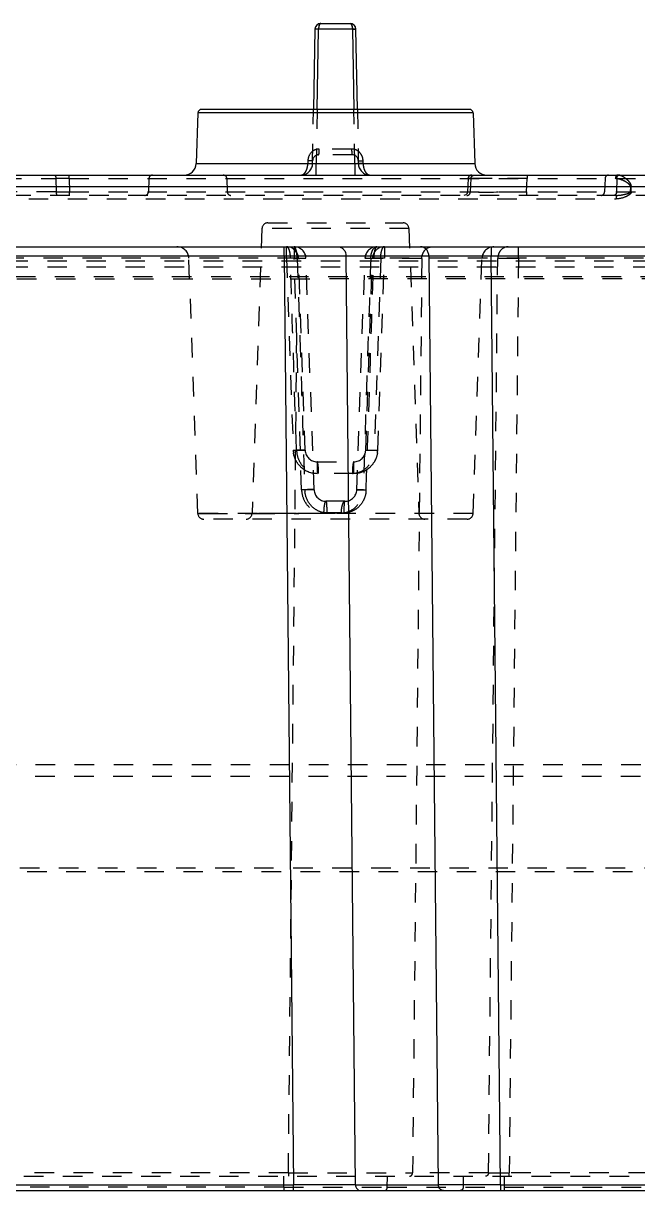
# Model space of a CAD drawing. Header units: millimetres. Extents: x -1265 to 1982, y -12197 to 1934.
# Drawn here: x 35.9 to 87.3, y -370.1 to -272.4 of the extents above; entities that cross this region are included whole.
import ezdxf

# ---------------------------------------------------------------- set-up
doc = ezdxf.new("R2010")
doc.units = ezdxf.units.MM
doc.header["$LTSCALE"] = 16.335
doc.linetypes.add('HIDDEN', pattern=[0.2, 0.1, -0.1])
doc.layers.get('0').update_dxf_attribs({"linetype": 'CONTINUOUS'})
doc.layers.add('DEFAULT_2', color=8, linetype='HIDDEN')

msp = doc.modelspace()

# ---------------------------------------------------------------- linework, layer by layer
at = {"color": 7, "linetype": 'Continuous'}
for p, q in [((60.811, -272.402), (63.244, -272.402)), ((60.311, -272.893), (60.193, -279.602)), ((60.493, -279.602), (60.611, -272.893)), ((63.444, -272.893), (60.611, -272.893)), ((63.444, -272.893), (63.561, -279.602)), ((63.861, -279.602), (63.744, -272.893)), ((50.517, -279.892), (50.369, -284.137)), ((73.537, -279.892), (50.517, -279.892)), ((73.236, -279.602), (50.819, -279.602)), ((73.537, -279.892), (73.686, -284.137)), ((50.369, -284.137), (73.686, -284.137)), ((-118.192, -285.102), (284.164, -285.102)), ((255.38, -286.076), (-112.194, -286.076)), ((-119.823, -291.102), (302.177, -291.102)), ((57.722, -291.888), (57.722, -291.102)), ((75.041, -291.102), (75.041, -291.888)), ((57.722, -291.888), (19.633, -291.888)), ((57.722, -291.888), (58.505, -369.611)), ((63.7, -369.611), (62.917, -291.888)), ((69.846, -291.888), (62.917, -291.888)), ((69.846, -291.888), (70.629, -369.611)), ((75.824, -369.611), (75.041, -291.888)), ((156.962, -291.888), (75.041, -291.888)), ((-116.453, -370.102), (297.807, -370.102)), ((18.85, -369.611), (58.505, -369.611)), ((58.505, -370.102), (58.505, -369.611)), ((63.7, -369.611), (70.629, -369.611)), ((71.582, -369.612), (70.629, -369.611)), ((75.824, -369.611), (159.922, -369.611)), ((75.824, -369.611), (75.824, -370.102))]:
    msp.add_line(p, q, dxfattribs=at)
for centre, radius, start, end in [((60.811, -272.902), 0.5, 90, 179), ((63.244, -272.902), 0.5, 1, 90), ((50.817, -279.902), 0.3, 90, 178), ((73.237, -279.902), 0.3, 2, 90), ((49.369, -284.102), 1, 270, 358), ((74.685, -284.102), 1, 182, 270), ((60.319, -2047.475), 1755.589, 89.915222, 90.084778), ((72.443, -1551.291), 1259.406, 89.88182, 90.11818)]:
    msp.add_arc(centre, radius, start, end, dxfattribs=at)
for points, knots in [([(60.811, -272.402), (60.746, -272.402), (60.663, -272.536), (60.622, -272.705), (60.611, -272.828), (60.611, -272.893)], [0, 0, 0, 0, 0.349302, 0.648144, 1, 1, 1, 1]), ([(63.244, -272.402), (63.308, -272.402), (63.391, -272.534), (63.431, -272.704), (63.443, -272.828), (63.444, -272.893)], [0, 0, 0, 0, 0.345637, 0.645531, 1, 1, 1, 1]), ([(60.354, -272.892), (60.343, -272.892), (60.334, -272.896), (60.311, -272.89), (60.311, -272.893)], [0, 0, 0, 0, 0.745059, 1, 1, 1, 1]), ([(60.611, -272.893), (60.587, -272.893), (60.501, -272.892), (60.415, -272.891), (60.354, -272.892)], [0, 0, 0, 0, 0.280339, 1, 1, 1, 1]), ([(63.744, -272.893), (63.744, -272.892), (63.732, -272.894), (63.719, -272.891), (63.69, -272.892), (63.635, -272.891), (63.551, -272.892), (63.481, -272.893), (63.444, -272.893)], [0, 0, 0, 0, 0.019152, 0.075116, 0.166846, 0.293184, 0.629857, 1, 1, 1, 1]), ([(62.224, -291.102), (62.314, -291.102), (62.499, -291.146), (62.808, -291.384), (62.914, -291.69), (62.917, -291.888)], [0, 0, 0, 0, 0.234966, 0.480451, 1, 1, 1, 1]), ([(69.846, -291.888), (69.844, -291.789), (69.803, -291.588), (69.622, -291.249), (69.332, -291.102), (69.153, -291.102)], [0, 0, 0, 0, 0.260991, 0.528656, 1, 1, 1, 1]), ([(62.746, -369.612), (62.443, -369.612), (61.029, -369.613), (59.616, -369.612), (58.505, -369.611)], [0, 0, 0, 0, 0.214183, 1, 1, 1, 1]), ([(63.7, -369.611), (63.631, -369.611), (63.313, -369.611), (62.995, -369.612), (62.746, -369.612)], [0, 0, 0, 0, 0.217402, 1, 1, 1, 1]), ([(63.7, -369.611), (63.701, -369.673), (63.726, -369.798), (63.84, -370.011), (64.021, -370.102), (64.133, -370.102)], [0, 0, 0, 0, 0.260991, 0.528656, 1, 1, 1, 1]), ([(71.062, -370.102), (70.95, -370.102), (70.71, -369.981), (70.631, -369.735), (70.629, -369.611)], [0, 0, 0, 0, 0.474629, 1, 1, 1, 1]), ([(72.825, -369.612), (72.714, -369.612), (72.299, -369.612), (71.885, -369.612), (71.582, -369.612)], [0, 0, 0, 0, 0.268215, 1, 1, 1, 1]), ([(75.824, -369.611), (75.563, -369.611), (74.564, -369.612), (73.564, -369.612), (72.825, -369.612)], [0, 0, 0, 0, 0.260813, 1, 1, 1, 1])]:
    msp.add_open_spline(points, degree=3, knots=knots, dxfattribs=at)
at = {"layer": 'DEFAULT_2', "color": 8, "linetype": 'HIDDEN'}
for p, q in [((60.115, -284.12), (60.193, -279.602)), ((60.493, -279.602), (60.415, -284.12)), ((63.64, -284.12), (63.561, -279.602)), ((63.861, -279.602), (63.94, -284.12)), ((63.378, -282.92), (60.677, -282.92)), ((59.718, -283.902), (59.714, -284.128)), ((60.415, -285.102), (60.415, -284.12)), ((63.436, -283.402), (60.619, -283.402)), ((63.64, -284.12), (63.64, -285.102)), ((64.34, -284.128), (64.337, -283.902)), ((-106.348, -285.392), (38.635, -285.392)), ((38.635, -285.392), (38.652, -286.513)), ((39.752, -285.392), (39.763, -286.513)), ((39.756, -285.392), (154.48, -285.39)), ((46.417, -285.392), (46.378, -286.513)), ((52.937, -285.392), (52.976, -286.513)), ((73.125, -285.388), (73.071, -286.517)), ((73.125, -285.388), (73.37, -285.392)), ((73.317, -286.513), (73.37, -285.392)), ((78.011, -286.513), (78.062, -285.392)), ((84.585, -285.392), (84.546, -286.513)), ((85.571, -285.392), (85.545, -286.513)), ((86.705, -286.073), (86.689, -286.513)), ((86.781, -286.479), (86.781, -286.076)), ((38.652, -286.513), (-93.273, -286.513)), ((154.136, -286.802), (-93.271, -286.802)), ((-48.578, -287.094), (85.514, -287.094)), ((39.759, -286.513), (154.327, -286.513)), ((73.071, -286.517), (73.317, -286.513)), ((85.514, -286.802), (85.514, -287.094)), ((56.376, -289.102), (67.678, -289.102)), ((55.876, -289.585), (55.044, -313.42)), ((68.178, -289.585), (55.876, -289.585)), ((68.178, -289.585), (69.01, -313.42)), ((57.933, -292.067), (57.933, -291.102)), ((58.561, -291.102), (58.561, -292.085)), ((66.121, -291.102), (66.121, -292.067)), ((77.333, -292.085), (77.333, -291.102)), ((58.823, -292.067), (-109.34, -292.067)), ((50.51, -313.42), (49.765, -292.067)), ((57.933, -292.067), (58.494, -308.137)), ((58.792, -298.695), (58.561, -292.085)), ((58.821, -292.067), (59.034, -298.513)), ((59.493, -308.137), (58.932, -292.067)), ((60.237, -311.437), (59.561, -292.067)), ((63.817, -311.437), (64.493, -292.067)), ((64.561, -308.137), (65.122, -292.067)), ((162.948, -292.067), (65.232, -292.067)), ((65.813, -292.067), (65.282, -308.137)), ((65.56, -308.137), (66.121, -292.067)), ((69.25, -292.085), (68.478, -368.607)), ((73.544, -313.42), (74.29, -292.067)), ((74.83, -368.607), (75.601, -292.085)), ((77.333, -292.085), (76.562, -368.607)), ((124.498, -292.802), (-109.37, -292.802)), ((124.498, -292.315), (-59.209, -292.315)), ((-108.37, -293.785), (121.223, -293.767)), ((12.412, -293.588), (124.498, -293.588)), ((58.088, -368.607), (58.792, -298.695)), ((59.194, -311.454), (58.792, -298.695)), ((59.034, -298.513), (59.041, -298.702)), ((60.493, -309.102), (60.493, -310.067)), ((60.493, -309.102), (63.561, -309.102)), ((63.561, -310.067), (63.561, -309.102)), ((63.562, -310.067), (60.492, -310.067)), ((62.818, -312.402), (61.237, -312.402)), ((62.027, -313.42), (50.51, -313.42)), ((50.51, -313.42), (51.367, -313.42)), ((51.367, -313.42), (54.479, -313.419)), ((54.479, -313.419), (54.56, -313.419)), ((73.544, -313.42), (55.044, -313.42)), ((62.497, -313.382), (61.037, -313.383)), ((61.3, -313.411), (62.027, -313.402)), ((62.391, -313.402), (62.754, -313.411)), ((73.044, -313.902), (51.01, -313.902)), ((-110.08, -334.437), (126.711, -334.437)), ((-110.113, -335.402), (125.711, -335.402)), ((128.729, -343.107), (-81.375, -343.107)), ((-81.375, -343.402), (128.729, -343.402)), ((-114.323, -368.902), (295.677, -368.902)), ((58.088, -368.607), (19.267, -368.607)), ((57.705, -369.807), (57.714, -368.902)), ((58.088, -368.607), (58.088, -368.902)), ((58.088, -368.607), (68.478, -368.607)), ((66.364, -369.807), (66.373, -368.902)), ((74.83, -368.607), (68.478, -368.607)), ((72.724, -368.902), (72.715, -369.807)), ((76.179, -370.102), (76.183, -368.902)), ((143.707, -368.607), (76.562, -368.607)), ((76.562, -368.902), (76.562, -368.607)), ((57.705, -369.807), (19.65, -369.807)), ((57.705, -369.807), (57.705, -370.102)), ((57.705, -369.807), (66.364, -369.807)), ((66.364, -369.807), (295.693, -369.807))]:
    msp.add_line(p, q, dxfattribs=at)
msp.add_lwpolyline([(73.071, -286.517), (73.04, -286.636), (72.93, -286.757), (72.772, -286.802)], dxfattribs=at)
for centre, radius, start, end in [((59.115, -284.102), 1, 270, 359), ((60.619, -283.902), 0.5, 90, 179), ((63.436, -283.902), 0.5, 1, 90), ((64.94, -284.102), 1, 181, 270), ((46.717, -285.402), 0.3, 90, 178), ((52.637, -285.402), 0.3, 2, 90), ((73.425, -285.402), 0.3, 89.93464, 177.25699), ((84.885, -285.402), 0.3, 90, 178), ((74.026, -540.096), 254.712, 89.99191, 90.14889), ((86.403, -297.077), 11.008, 87.99071, 88.42639), ((46.078, -286.502), 0.3, 270, 358), ((53.276, -286.502), 0.3, 182, 270), ((72.828, 1486.698), 1773.218, 270.038123, 270.167474), ((84.246, -286.502), 0.3, 270, 358), ((86.393, -297.503), 10.994, 88.0131, 88.45573), ((56.376, -289.602), 0.5, 90, 178), ((67.678, -289.602), 0.5, 2, 90), ((48.765, -292.102), 1, 2, 90), ((57.933, -292.102), 1, 2, 90), ((58.561, -292.102), 1, 2, 90), ((65.493, -292.102), 1, 90, 178), ((66.121, -292.102), 1, 90, 178), ((75.289, -292.102), 1, 90, 178), ((60.483, -308.067), 1.991, 182.01768, 188.49187), ((60.493, -308.102), 1, 182, 270), ((63.561, -308.102), 1, 270, 358), ((63.571, -308.067), 1.991, 351.50541, 357.98228), ((60.494, -308.075), 1.992, 226.01693, 269.96601), ((63.561, -308.075), 1.992, 270.0341, 313.9967), ((61.603, -311.367), 2.145, 181.88369, 186.34404), ((61.237, -311.402), 1, 182, 270), ((62.818, -311.402), 1, 270, 358), ((62.444, -311.366), 2.152, 353.76506, 358.11732), ((51.01, -313.402), 0.5, 182, 270), ((54.544, -313.402), 0.5, 270, 358), ((69.51, -313.402), 0.5, 182, 270), ((73.044, -313.402), 0.5, 270, 358), ((75.696, 4.549), 373.157, 269.86705, 270.13295)]:
    msp.add_arc(centre, radius, start, end, dxfattribs=at)
for points, knots in [([(60.811, -272.402), (60.747, -272.402), (60.663, -272.534), (60.624, -272.704), (60.611, -272.828), (60.611, -272.893)], [0, 0, 0, 0, 0.345637, 0.645531, 1, 1, 1, 1]), ([(63.244, -272.402), (63.308, -272.402), (63.391, -272.536), (63.432, -272.705), (63.443, -272.828), (63.444, -272.893)], [0, 0, 0, 0, 0.349302, 0.648144, 1, 1, 1, 1]), ([(60.311, -272.893), (60.311, -272.892), (60.322, -272.894), (60.333, -272.891), (60.347, -272.891), (60.354, -272.891)], [0, 0, 0, 0, 0.131723, 0.516622, 1, 1, 1, 1]), ([(63.444, -272.893), (63.481, -272.893), (63.551, -272.892), (63.635, -272.891), (63.69, -272.892), (63.719, -272.891), (63.732, -272.894), (63.744, -272.892), (63.744, -272.893)], [0, 0, 0, 0, 0.370143, 0.706816, 0.833154, 0.924884, 0.980848, 1, 1, 1, 1]), ([(60.677, -282.92), (60.551, -282.92), (60.297, -282.974), (59.878, -283.264), (59.721, -283.654), (59.717, -283.902)], [0, 0, 0, 0, 0.251034, 0.502746, 1, 1, 1, 1]), ([(60.619, -283.402), (60.623, -283.402), (60.633, -283.388), (60.647, -283.343), (60.663, -283.242), (60.673, -283.094), (60.676, -282.98), (60.677, -282.92)], [0, 0, 0, 0, 0.028066, 0.08662, 0.302848, 0.633571, 1, 1, 1, 1]), ([(63.378, -282.92), (63.378, -282.98), (63.381, -283.094), (63.391, -283.242), (63.407, -283.343), (63.421, -283.388), (63.431, -283.402), (63.436, -283.402)], [0, 0, 0, 0, 0.366429, 0.697152, 0.91338, 0.971934, 1, 1, 1, 1]), ([(64.337, -283.902), (64.335, -283.776), (64.283, -283.522), (64.074, -283.195), (63.757, -282.973), (63.503, -282.92), (63.378, -282.92)], [0, 0, 0, 0, 0.250767, 0.501554, 0.751135, 1, 1, 1, 1]), ([(59.115, -285.102), (59.191, -285.102), (59.361, -285.045), (59.552, -284.826), (59.677, -284.511), (59.711, -284.267), (59.714, -284.137)], [0, 0, 0, 0, 0.186166, 0.408054, 0.684627, 1, 1, 1, 1]), ([(59.714, -284.137), (59.765, -284.139), (59.84, -284.14), (59.936, -284.142), (59.997, -284.142), (60.045, -284.142), (60.083, -284.142), (60.099, -284.138), (60.114, -284.14), (60.114, -284.137)], [0, 0, 0, 0, 0.38586, 0.563343, 0.717343, 0.839519, 0.927693, 0.981261, 1, 1, 1, 1]), ([(60.119, -283.893), (60.119, -283.896), (60.105, -283.896), (60.088, -283.899), (60.052, -283.9), (60.005, -283.902), (59.944, -283.903), (59.847, -283.903), (59.77, -283.903), (59.718, -283.902)], [0, 0, 0, 0, 0.01806, 0.069396, 0.154895, 0.274971, 0.428297, 0.606775, 1, 1, 1, 1]), ([(60.115, -284.12), (60.115, -284.122), (60.127, -284.123), (60.141, -284.125), (60.172, -284.126), (60.225, -284.127), (60.307, -284.125), (60.377, -284.122), (60.415, -284.12)], [0, 0, 0, 0, 0.023468, 0.084691, 0.180139, 0.305028, 0.623372, 1, 1, 1, 1]), ([(63.64, -284.12), (63.677, -284.122), (63.747, -284.125), (63.83, -284.127), (63.883, -284.126), (63.913, -284.125), (63.927, -284.123), (63.94, -284.122), (63.94, -284.12)], [0, 0, 0, 0, 0.376633, 0.694976, 0.819864, 0.91531, 0.976532, 1, 1, 1, 1]), ([(63.936, -283.893), (63.936, -283.896), (63.95, -283.896), (63.966, -283.899), (64.003, -283.9), (64.05, -283.902), (64.111, -283.903), (64.207, -283.903), (64.284, -283.903), (64.337, -283.902)], [0, 0, 0, 0, 0.018042, 0.069365, 0.154855, 0.274928, 0.428257, 0.606745, 1, 1, 1, 1]), ([(64.341, -284.137), (64.289, -284.139), (64.214, -284.14), (64.118, -284.142), (64.057, -284.142), (64.01, -284.142), (63.972, -284.142), (63.955, -284.138), (63.94, -284.14), (63.94, -284.137)], [0, 0, 0, 0, 0.38586, 0.563343, 0.717343, 0.839519, 0.927694, 0.981261, 1, 1, 1, 1]), ([(64.341, -284.137), (64.343, -284.267), (64.378, -284.511), (64.502, -284.826), (64.693, -285.045), (64.863, -285.102), (64.94, -285.102)], [0, 0, 0, 0, 0.315372, 0.591945, 0.813834, 1, 1, 1, 1]), ([(38.509, -285.102), (38.55, -285.102), (38.605, -285.182), (38.63, -285.284), (38.638, -285.356), (38.638, -285.392)], [0, 0, 0, 0, 0.369484, 0.673845, 1, 1, 1, 1]), ([(39.752, -285.392), (39.752, -285.356), (39.751, -285.287), (39.748, -285.206), (39.745, -285.154), (39.742, -285.126), (39.739, -285.113), (39.737, -285.102), (39.735, -285.102)], [0, 0, 0, 0, 0.371273, 0.705686, 0.83099, 0.922185, 0.978425, 1, 1, 1, 1]), ([(73.37, -285.392), (73.373, -285.317), (73.432, -285.167), (73.584, -285.102), (73.655, -285.102)], [0, 0, 0, 0, 0.508495, 1, 1, 1, 1]), ([(78.066, -285.102), (78.064, -285.102), (78.067, -285.114), (78.063, -285.126), (78.065, -285.154), (78.063, -285.205), (78.063, -285.286), (78.062, -285.355), (78.062, -285.392)], [0, 0, 0, 0, 0.019191, 0.075427, 0.166821, 0.290299, 0.614938, 1, 1, 1, 1]), ([(85.655, -285.102), (85.599, -285.102), (85.507, -285.164), (85.456, -285.283), (85.444, -285.355), (85.443, -285.392)], [0, 0, 0, 0, 0.438827, 0.717426, 1, 1, 1, 1]), ([(85.571, -285.392), (85.572, -285.32), (85.598, -285.191), (85.716, -285.102), (85.77, -285.102)], [0, 0, 0, 0, 0.568886, 1, 1, 1, 1]), ([(86.789, -286.076), (86.793, -285.922), (86.619, -285.64), (86.302, -285.369), (85.984, -285.171), (85.758, -285.102), (85.655, -285.102)], [0, 0, 0, 0, 0.292403, 0.565866, 0.805004, 1, 1, 1, 1]), ([(39.752, -285.392), (39.656, -285.392), (39.285, -285.391), (38.914, -285.391), (38.638, -285.392)], [0, 0, 0, 0, 0.25815, 1, 1, 1, 1]), ([(73.364, -285.385), (73.329, -285.385), (73.27, -285.386), (73.201, -285.386), (73.162, -285.387), (73.142, -285.386), (73.134, -285.389), (73.125, -285.387), (73.125, -285.388)], [0, 0, 0, 0, 0.435241, 0.748044, 0.858029, 0.936803, 0.984174, 1, 1, 1, 1]), ([(75.152, -285.385), (75.05, -285.385), (74.687, -285.385), (74.324, -285.385), (74.062, -285.385)], [0, 0, 0, 0, 0.278852, 1, 1, 1, 1]), ([(78.062, -285.392), (77.804, -285.391), (76.834, -285.389), (75.864, -285.386), (75.152, -285.385)], [0, 0, 0, 0, 0.266354, 1, 1, 1, 1]), ([(86.705, -286.073), (86.708, -286.01), (86.635, -285.884), (86.428, -285.723), (86.137, -285.565), (85.789, -285.435), (85.553, -285.392), (85.443, -285.392)], [0, 0, 0, 0, 0.125934, 0.260789, 0.52868, 0.778929, 1, 1, 1, 1]), ([(38.648, -286.513), (38.649, -286.55), (38.656, -286.621), (38.682, -286.723), (38.736, -286.802), (38.777, -286.802)], [0, 0, 0, 0, 0.33601, 0.630417, 1, 1, 1, 1]), ([(38.648, -286.513), (38.737, -286.513), (39.109, -286.513), (39.48, -286.513), (39.763, -286.513)], [0, 0, 0, 0, 0.239474, 1, 1, 1, 1]), ([(39.78, -286.802), (39.778, -286.802), (39.776, -286.792), (39.773, -286.778), (39.77, -286.75), (39.766, -286.699), (39.764, -286.618), (39.763, -286.55), (39.763, -286.513)], [0, 0, 0, 0, 0.022293, 0.07939, 0.170916, 0.29407, 0.617147, 1, 1, 1, 1]), ([(73.031, -286.802), (73.103, -286.802), (73.254, -286.738), (73.314, -286.587), (73.317, -286.513)], [0, 0, 0, 0, 0.491291, 1, 1, 1, 1]), ([(74.008, -286.52), (73.874, -286.52), (73.686, -286.52), (73.454, -286.519), (73.321, -286.519), (73.217, -286.518), (73.147, -286.519), (73.109, -286.517), (73.088, -286.518), (73.08, -286.516), (73.071, -286.518), (73.072, -286.517)], [0, 0, 0, 0, 0.429293, 0.601402, 0.743884, 0.855784, 0.93615, 0.964232, 0.984214, 0.996123, 1, 1, 1, 1]), ([(78.011, -286.513), (78.011, -286.549), (78.011, -286.617), (78.011, -286.698), (78.009, -286.75), (78.01, -286.779), (78.006, -286.791), (78.009, -286.802), (78.007, -286.802)], [0, 0, 0, 0, 0.373161, 0.70904, 0.834649, 0.925726, 0.981186, 1, 1, 1, 1]), ([(85.545, -286.513), (85.543, -286.584), (85.517, -286.713), (85.399, -286.802), (85.345, -286.802)], [0, 0, 0, 0, 0.568886, 1, 1, 1, 1]), ([(86.781, -286.479), (86.779, -286.54), (86.727, -286.664), (86.577, -286.778), (86.416, -286.873), (86.075, -287.024), (85.762, -287.094), (85.514, -287.094)], [0, 0, 0, 0, 0.123759, 0.249067, 0.374628, 0.500226, 1, 1, 1, 1]), ([(85.514, -286.802), (85.616, -286.802), (85.825, -286.787), (86.085, -286.745), (86.295, -286.698), (86.45, -286.656), (86.574, -286.61), (86.656, -286.567), (86.688, -286.531), (86.689, -286.513)], [0, 0, 0, 0, 0.247979, 0.5064, 0.638441, 0.769648, 0.897077, 0.955897, 1, 1, 1, 1]), ([(57.933, -291.102), (57.979, -291.102), (58.05, -291.164), (58.106, -291.27), (58.172, -291.443), (58.224, -291.712), (58.239, -291.943), (58.241, -292.067)], [0, 0, 0, 0, 0.129612, 0.226002, 0.346683, 0.648833, 1, 1, 1, 1]), ([(58.823, -292.067), (58.821, -291.943), (58.808, -291.713), (58.765, -291.444), (58.708, -291.27), (58.663, -291.168), (58.602, -291.102), (58.561, -291.102)], [0, 0, 0, 0, 0.358763, 0.665731, 0.786797, 0.881746, 1, 1, 1, 1]), ([(64.983, -292.082), (64.984, -291.96), (65.004, -291.777), (65.067, -291.545), (65.163, -291.301), (65.34, -291.102), (65.493, -291.102)], [0, 0, 0, 0, 0.312553, 0.467226, 0.609876, 1, 1, 1, 1]), ([(65.493, -291.102), (65.452, -291.102), (65.391, -291.168), (65.346, -291.27), (65.29, -291.444), (65.246, -291.713), (65.234, -291.943), (65.232, -292.067)], [0, 0, 0, 0, 0.118254, 0.213202, 0.334268, 0.641237, 1, 1, 1, 1]), ([(65.813, -292.067), (65.815, -291.943), (65.83, -291.712), (65.882, -291.443), (65.948, -291.27), (66.004, -291.164), (66.076, -291.102), (66.121, -291.102)], [0, 0, 0, 0, 0.351167, 0.653317, 0.773998, 0.870388, 1, 1, 1, 1]), ([(69.25, -292.085), (69.252, -291.961), (69.302, -291.71), (69.529, -291.285), (69.892, -291.102), (70.116, -291.102)], [0, 0, 0, 0, 0.260991, 0.528656, 1, 1, 1, 1]), ([(76.467, -291.102), (76.243, -291.102), (75.881, -291.285), (75.654, -291.71), (75.603, -291.961), (75.601, -292.085)], [0, 0, 0, 0, 0.471344, 0.739009, 1, 1, 1, 1]), ([(58.932, -292.067), (58.932, -292.065), (58.923, -292.063), (58.901, -292.059), (58.843, -292.056), (58.753, -292.053), (58.63, -292.053), (58.481, -292.054), (58.245, -292.058), (58.06, -292.063), (57.933, -292.067)], [0, 0, 0, 0, 0.005945, 0.020819, 0.077923, 0.170088, 0.294207, 0.445431, 0.618567, 1, 1, 1, 1]), ([(58.933, -292.067), (58.932, -292.063), (58.907, -292.065), (58.878, -292.059), (58.814, -292.06), (58.735, -292.059), (58.633, -292.06), (58.467, -292.062), (58.334, -292.065), (58.241, -292.067)], [0, 0, 0, 0, 0.018947, 0.072239, 0.159068, 0.277558, 0.424819, 0.597704, 1, 1, 1, 1]), ([(58.561, -292.085), (58.689, -292.08), (58.874, -292.074), (59.109, -292.068), (59.259, -292.065), (59.381, -292.064), (59.465, -292.063), (59.514, -292.064), (59.539, -292.064), (59.551, -292.066), (59.561, -292.066), (59.561, -292.067)], [0, 0, 0, 0, 0.382011, 0.555411, 0.706847, 0.8311, 0.923281, 0.956281, 0.980207, 0.994819, 1, 1, 1, 1]), ([(58.821, -292.067), (58.92, -292.065), (59.061, -292.061), (59.239, -292.059), (59.348, -292.058), (59.434, -292.059), (59.503, -292.058), (59.534, -292.065), (59.561, -292.063), (59.561, -292.067)], [0, 0, 0, 0, 0.399106, 0.571921, 0.719744, 0.839101, 0.926772, 0.980739, 1, 1, 1, 1]), ([(64.493, -292.067), (64.493, -292.063), (64.52, -292.065), (64.552, -292.058), (64.621, -292.059), (64.706, -292.058), (64.816, -292.059), (64.993, -292.061), (65.134, -292.065), (65.233, -292.067)], [0, 0, 0, 0, 0.019267, 0.073169, 0.160789, 0.280077, 0.427889, 0.600804, 1, 1, 1, 1]), ([(64.984, -292.082), (64.916, -292.08), (64.82, -292.077), (64.701, -292.073), (64.629, -292.07), (64.574, -292.07), (64.531, -292.066), (64.509, -292.07), (64.494, -292.065), (64.493, -292.067)], [0, 0, 0, 0, 0.41376, 0.586349, 0.731534, 0.847159, 0.931216, 0.982444, 1, 1, 1, 1]), ([(69.25, -292.085), (68.966, -292.084), (67.544, -292.082), (66.121, -292.082), (64.983, -292.082)], [0, 0, 0, 0, 0.199402, 1, 1, 1, 1]), ([(66.121, -292.067), (65.994, -292.063), (65.809, -292.058), (65.574, -292.054), (65.424, -292.053), (65.301, -292.053), (65.212, -292.056), (65.154, -292.059), (65.131, -292.063), (65.122, -292.065), (65.122, -292.067)], [0, 0, 0, 0, 0.381437, 0.554577, 0.705803, 0.829922, 0.922086, 0.979184, 0.994056, 1, 1, 1, 1]), ([(65.813, -292.067), (65.72, -292.065), (65.588, -292.062), (65.421, -292.06), (65.319, -292.059), (65.24, -292.06), (65.176, -292.059), (65.147, -292.065), (65.122, -292.063), (65.122, -292.067)], [0, 0, 0, 0, 0.402205, 0.574997, 0.722263, 0.840808, 0.927678, 0.981027, 1, 1, 1, 1]), ([(77.333, -292.085), (77.16, -292.084), (76.583, -292.082), (76.006, -292.081), (75.601, -292.085)], [0, 0, 0, 0, 0.29869, 1, 1, 1, 1]), ([(58.494, -308.137), (58.617, -308.133), (58.8, -308.128), (59.036, -308.124), (59.19, -308.122), (59.315, -308.123), (59.399, -308.125), (59.448, -308.129), (59.472, -308.131), (59.484, -308.133), (59.493, -308.135), (59.493, -308.137)], [0, 0, 0, 0, 0.36961, 0.54812, 0.705771, 0.83197, 0.923687, 0.956272, 0.97984, 0.994316, 1, 1, 1, 1]), ([(59.104, -309.506), (58.947, -309.355), (58.682, -308.999), (58.547, -308.576), (58.515, -308.361)], [0, 0, 0, 0, 0.499676, 1, 1, 1, 1]), ([(59.493, -308.137), (59.493, -308.133), (59.469, -308.135), (59.441, -308.129), (59.376, -308.129), (59.293, -308.128), (59.185, -308.129), (59.008, -308.131), (58.868, -308.134), (58.771, -308.137)], [0, 0, 0, 0, 0.017086, 0.066595, 0.149777, 0.267518, 0.419079, 0.597421, 1, 1, 1, 1]), ([(58.772, -308.137), (58.78, -308.383), (58.881, -308.875), (59.276, -309.512), (59.878, -309.959), (60.371, -310.067), (60.614, -310.067)], [0, 0, 0, 0, 0.251742, 0.502167, 0.751024, 1, 1, 1, 1]), ([(63.44, -310.067), (63.683, -310.067), (64.176, -309.959), (64.778, -309.512), (65.173, -308.875), (65.274, -308.383), (65.282, -308.137)], [0, 0, 0, 0, 0.249016, 0.497797, 0.748192, 1, 1, 1, 1]), ([(64.561, -308.137), (64.561, -308.135), (64.57, -308.133), (64.582, -308.131), (64.607, -308.129), (64.655, -308.125), (64.739, -308.123), (64.864, -308.122), (65.019, -308.124), (65.254, -308.128), (65.437, -308.133), (65.56, -308.137)], [0, 0, 0, 0, 0.005684, 0.02016, 0.043728, 0.076313, 0.16803, 0.294229, 0.45188, 0.63039, 1, 1, 1, 1]), ([(64.561, -308.137), (64.561, -308.133), (64.585, -308.135), (64.613, -308.129), (64.678, -308.129), (64.761, -308.128), (64.869, -308.129), (65.045, -308.131), (65.185, -308.134), (65.282, -308.137)], [0, 0, 0, 0, 0.017083, 0.066582, 0.149747, 0.267462, 0.419002, 0.597341, 1, 1, 1, 1]), ([(65.54, -308.361), (65.508, -308.576), (65.373, -308.999), (65.107, -309.355), (64.951, -309.506)], [0, 0, 0, 0, 0.500329, 1, 1, 1, 1]), ([(60.614, -310.067), (60.614, -309.947), (60.607, -309.719), (60.588, -309.449), (60.562, -309.272), (60.541, -309.183), (60.523, -309.13), (60.502, -309.102), (60.493, -309.102)], [0, 0, 0, 0, 0.36582, 0.696076, 0.820643, 0.912443, 0.971261, 1, 1, 1, 1]), ([(63.561, -309.102), (63.552, -309.102), (63.531, -309.13), (63.514, -309.183), (63.492, -309.272), (63.467, -309.449), (63.447, -309.719), (63.441, -309.947), (63.44, -310.067)], [0, 0, 0, 0, 0.028739, 0.087557, 0.179357, 0.303924, 0.63418, 1, 1, 1, 1]), ([(60.237, -311.437), (60.237, -311.435), (60.227, -311.436), (60.215, -311.433), (60.189, -311.433), (60.138, -311.432), (60.049, -311.432), (59.918, -311.434), (59.756, -311.437), (59.511, -311.444), (59.321, -311.45), (59.194, -311.454)], [0, 0, 0, 0, 0.005089, 0.019468, 0.043126, 0.075929, 0.168366, 0.295547, 0.454248, 0.633315, 1, 1, 1, 1]), ([(59.194, -311.454), (59.201, -311.7), (59.302, -312.192), (59.698, -312.831), (60.303, -313.276), (60.795, -313.383), (61.037, -313.383)], [0, 0, 0, 0, 0.251423, 0.502591, 0.752508, 1, 1, 1, 1]), ([(60.237, -311.437), (60.237, -311.433), (60.21, -311.435), (60.179, -311.428), (60.108, -311.428), (60.018, -311.427), (59.9, -311.428), (59.711, -311.431), (59.562, -311.434), (59.459, -311.437)], [0, 0, 0, 0, 0.017588, 0.068299, 0.153061, 0.272431, 0.425263, 0.603772, 1, 1, 1, 1]), ([(60.044, -312.83), (59.883, -312.668), (59.62, -312.281), (59.497, -311.831), (59.471, -311.604)], [0, 0, 0, 0, 0.49876, 1, 1, 1, 1]), ([(62.497, -313.382), (62.735, -313.382), (63.22, -313.278), (63.823, -312.843), (64.229, -312.206), (64.335, -311.705), (64.343, -311.452)], [0, 0, 0, 0, 0.244126, 0.4894, 0.741344, 1, 1, 1, 1]), ([(63.817, -311.437), (63.817, -311.433), (63.844, -311.435), (63.875, -311.428), (63.946, -311.428), (64.037, -311.427), (64.155, -311.428), (64.344, -311.431), (64.493, -311.434), (64.596, -311.437)], [0, 0, 0, 0, 0.017592, 0.068318, 0.153108, 0.272517, 0.425383, 0.603895, 1, 1, 1, 1]), ([(63.817, -311.437), (63.817, -311.434), (63.834, -311.44), (63.852, -311.435), (63.897, -311.439), (63.955, -311.439), (64.032, -311.442), (64.163, -311.446), (64.269, -311.449), (64.343, -311.452)], [0, 0, 0, 0, 0.014936, 0.060758, 0.139125, 0.251683, 0.398879, 0.576363, 1, 1, 1, 1]), ([(64.583, -311.6), (64.559, -311.828), (64.437, -312.278), (64.173, -312.664), (64.013, -312.827)], [0, 0, 0, 0, 0.501018, 1, 1, 1, 1]), ([(61.237, -312.402), (61.202, -312.402), (61.134, -312.521), (61.086, -312.717), (61.047, -313.031), (61.038, -313.261), (61.037, -313.383)], [0, 0, 0, 0, 0.100799, 0.318774, 0.6436, 1, 1, 1, 1]), ([(61.237, -312.402), (61.244, -312.402), (61.252, -312.438), (61.263, -312.485), (61.273, -312.583), (61.283, -312.707), (61.29, -312.862), (61.298, -313.097), (61.3, -313.28), (61.3, -313.402)], [0, 0, 0, 0, 0.022131, 0.079235, 0.171683, 0.298609, 0.456502, 0.634335, 1, 1, 1, 1]), ([(62.818, -312.402), (62.772, -312.402), (62.663, -312.498), (62.575, -312.716), (62.514, -313.027), (62.497, -313.261), (62.497, -313.382)], [0, 0, 0, 0, 0.128163, 0.349069, 0.661382, 1, 1, 1, 1]), ([(62.755, -313.402), (62.754, -313.28), (62.757, -313.097), (62.764, -312.862), (62.772, -312.707), (62.781, -312.583), (62.791, -312.485), (62.802, -312.438), (62.81, -312.402), (62.818, -312.402)], [0, 0, 0, 0, 0.365665, 0.543498, 0.701391, 0.828317, 0.920765, 0.977869, 1, 1, 1, 1]), ([(54.56, -313.419), (54.621, -313.419), (54.87, -313.419), (55.12, -313.419), (55.308, -313.42)], [0, 0, 0, 0, 0.243903, 1, 1, 1, 1]), ([(55.308, -313.42), (56.265, -313.421), (58.281, -313.428), (60.296, -313.399), (61.354, -313.399)], [0, 0, 0, 0, 0.474808, 1, 1, 1, 1]), ([(61.354, -313.399), (61.112, -313.399), (60.627, -313.274), (60.215, -313.001), (60.044, -312.83)], [0, 0, 0, 0, 0.500588, 1, 1, 1, 1]), ([(64.013, -312.827), (63.85, -312.993), (63.458, -313.268), (62.988, -313.367), (62.755, -313.367)], [0, 0, 0, 0, 0.499774, 1, 1, 1, 1]), ([(68.219, -368.902), (68.286, -368.902), (68.43, -368.829), (68.477, -368.682), (68.478, -368.607)], [0, 0, 0, 0, 0.47462, 1, 1, 1, 1]), ([(74.83, -368.607), (74.829, -368.682), (74.781, -368.829), (74.637, -368.902), (74.57, -368.902)], [0, 0, 0, 0, 0.525137, 1, 1, 1, 1]), ([(66.104, -370.102), (66.171, -370.102), (66.315, -370.029), (66.363, -369.882), (66.364, -369.807)], [0, 0, 0, 0, 0.47462, 1, 1, 1, 1]), ([(72.715, -369.807), (72.714, -369.882), (72.667, -370.029), (72.523, -370.102), (72.455, -370.102)], [0, 0, 0, 0, 0.525137, 1, 1, 1, 1])]:
    msp.add_open_spline(points, degree=3, knots=knots, dxfattribs=at)
for points in [[(58.771, -308.137), (58.596, -302.78), (58.418, -297.424), (58.241, -292.067)], [(64.983, -292.082), (64.771, -298.539), (64.558, -304.995), (64.343, -311.452)], [(64.596, -311.437), (64.807, -304.98), (65.019, -298.524), (65.233, -292.067)], [(59.041, -298.702), (59.181, -302.947), (59.32, -307.192), (59.459, -311.437)]]:
    msp.add_open_spline(points, degree=3, dxfattribs=at)

doc.saveas('drawing.dxf')
